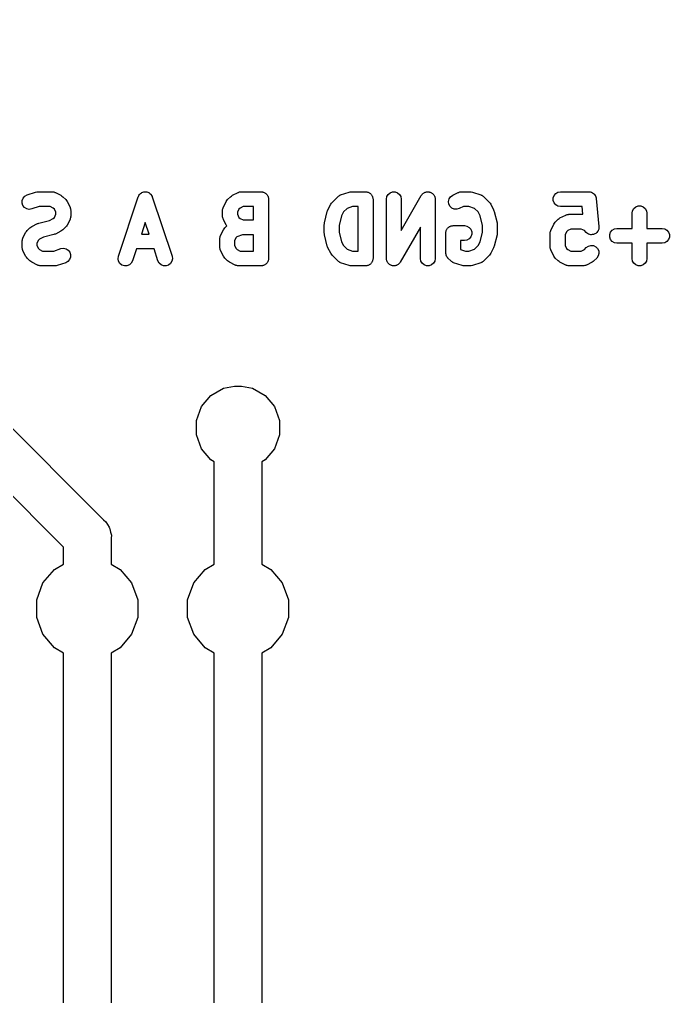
# Model space of a CAD drawing. Extents: x 19.4 to 110.4, y -83.9 to -17.4.
# Drawn here: x 99.44 to 110.4, y -34.47 to -18.02 of the extents above; entities that cross this region are included whole.
import ezdxf

# ---------------------------------------------------------------- set-up
doc = ezdxf.new("R2010")
doc.units = 0
doc.header["$MEASUREMENT"] = 0
doc.layers.add('BLACK', color=7, linetype='CONTINUOUS')

msp = doc.modelspace()

# ---------------------------------------------------------------- linework, layer by layer
at = {"layer": 'BLACK', "linetype": 'CONTINUOUS'}
for p, q in [((92.4293, -18.0175), (100.854, -26.4427)), ((100.184, -26.9036), (91.9684, -18.688)), ((99.4858, -21.0649), (99.5018, -21.0246)), ((99.5018, -21.0246), (99.5306, -20.9921)), ((99.5306, -20.9921), (99.5688, -20.9714)), ((99.5688, -20.9714), (99.7116, -20.9238)), ((99.7116, -20.9238), (99.7314, -20.9209)), ((99.7314, -20.9209), (99.7511, -20.9174)), ((99.7511, -20.9174), (99.9892, -20.9174)), ((99.9892, -20.9174), (99.9963, -20.9186)), ((99.9963, -20.9186), (100.004, -20.9182)), ((100.004, -20.9182), (100.018, -20.9224)), ((100.018, -20.9224), (100.032, -20.9249)), ((100.032, -20.9249), (100.038, -20.9285)), ((100.038, -20.9285), (100.045, -20.9306)), ((100.045, -20.9306), (100.14, -20.9782)), ((100.14, -20.9782), (100.156, -20.9901)), ((100.156, -20.9901), (100.173, -21.0016)), ((100.173, -21.0016), (100.22, -21.0492)), ((100.22, -21.0492), (100.232, -21.0656)), ((101.109, -22.0029), (101.442, -21.0029)), ((101.442, -21.0029), (101.444, -20.9998)), ((101.444, -20.9964), (101.454, -20.9808)), ((101.444, -20.9998), (101.444, -20.9964)), ((101.454, -20.9808), (101.463, -20.9647)), ((101.463, -20.9647), (101.465, -20.9624)), ((101.465, -20.9624), (101.467, -20.9594)), ((101.467, -20.9594), (101.482, -20.948)), ((101.482, -20.948), (101.495, -20.9359)), ((101.495, -20.9359), (101.498, -20.9346)), ((101.498, -20.9346), (101.501, -20.9325)), ((101.501, -20.9325), (101.519, -20.9267)), ((101.519, -20.9267), (101.536, -20.9199)), ((101.536, -20.9199), (101.539, -20.9198)), ((101.539, -20.9198), (101.542, -20.9187)), ((101.542, -20.9187), (101.561, -20.9192)), ((101.561, -20.9192), (101.579, -20.9187)), ((101.579, -20.9187), (101.582, -20.9198)), ((101.582, -20.9198), (101.586, -20.9199)), ((101.586, -20.9199), (101.603, -20.9267)), ((101.603, -20.9267), (101.62, -20.9325)), ((101.62, -20.9325), (101.623, -20.9346)), ((101.623, -20.9346), (101.626, -20.9359)), ((101.626, -20.9359), (101.64, -20.9481)), ((101.64, -20.9481), (101.654, -20.9594)), ((101.654, -20.9594), (101.656, -20.9624)), ((101.656, -20.9624), (101.659, -20.9647)), ((101.659, -20.9647), (101.667, -20.9808)), ((101.667, -20.9808), (101.677, -20.9964)), ((101.677, -20.9964), (101.678, -20.9998)), ((101.678, -20.9998), (101.679, -21.0029)), ((101.679, -21.0029), (102.013, -22.0029)), ((102.937, -21.0656), (102.948, -21.0492)), ((102.948, -21.0492), (102.996, -21.0016)), ((102.996, -21.0016), (103.012, -20.9901)), ((103.012, -20.9901), (103.029, -20.9782)), ((103.029, -20.9782), (103.124, -20.9306)), ((103.124, -20.9306), (103.131, -20.9285)), ((103.131, -20.9285), (103.137, -20.9249)), ((103.137, -20.9249), (103.151, -20.9224)), ((103.151, -20.9224), (103.165, -20.9182)), ((103.165, -20.9182), (103.173, -20.9186)), ((103.173, -20.9186), (103.18, -20.9174)), ((103.18, -20.9174), (103.513, -20.9174)), ((103.513, -20.9174), (103.524, -20.9193)), ((103.524, -20.9193), (103.535, -20.9193)), ((103.535, -20.9193), (103.545, -20.923)), ((103.545, -20.923), (103.556, -20.9249)), ((103.556, -20.9249), (103.565, -20.9304)), ((103.565, -20.9304), (103.576, -20.9341)), ((103.576, -20.9341), (103.584, -20.9412)), ((103.584, -20.9412), (103.593, -20.9466)), ((103.593, -20.9466), (103.6, -20.955)), ((103.6, -20.955), (103.609, -20.962)), ((103.609, -20.962), (103.614, -20.9715)), ((103.614, -20.9715), (103.621, -20.9799)), ((103.621, -20.9799), (103.625, -20.9902)), ((103.625, -20.9902), (103.631, -20.9996)), ((103.631, -20.9996), (103.632, -21.0104)), ((103.632, -21.0104), (103.636, -21.0207)), ((103.636, -21.0207), (103.636, -21.0316)), ((103.636, -21.0316), (103.638, -21.0424)), ((103.638, -21.0424), (103.638, -22.0424)), ((104.71, -21.0968), (104.806, -21.0016)), ((104.806, -21.0016), (104.812, -20.9975)), ((104.812, -20.9975), (104.816, -20.9921)), ((104.816, -20.9921), (104.829, -20.9851)), ((104.829, -20.9851), (104.841, -20.9767)), ((104.841, -20.9767), (104.848, -20.9748)), ((104.848, -20.9748), (104.854, -20.9714)), ((104.854, -20.9714), (104.997, -20.9238)), ((104.997, -20.9238), (105.017, -20.9209)), ((105.017, -20.9209), (105.037, -20.9174)), ((105.037, -20.9174), (105.275, -20.9174)), ((105.275, -20.9174), (105.286, -20.9193)), ((105.286, -20.9193), (105.297, -20.9193)), ((105.297, -20.9193), (105.307, -20.923)), ((105.307, -20.923), (105.318, -20.9249)), ((105.318, -20.9249), (105.327, -20.9304)), ((105.327, -20.9304), (105.337, -20.9341)), ((105.337, -20.9341), (105.346, -20.9412)), ((105.346, -20.9412), (105.355, -20.9466)), ((105.355, -20.9466), (105.362, -20.955)), ((105.362, -20.955), (105.371, -20.962)), ((105.371, -20.962), (105.376, -20.9715)), ((105.376, -20.9715), (105.383, -20.9799)), ((105.383, -20.9799), (105.387, -20.9902)), ((105.387, -20.9902), (105.392, -20.9996)), ((105.392, -20.9996), (105.394, -21.0104)), ((105.394, -21.0104), (105.398, -21.0207)), ((105.398, -21.0207), (105.398, -21.0316)), ((105.398, -21.0316), (105.4, -21.0424)), ((105.4, -21.0424), (105.4, -22.0424)), ((105.626, -21.0424), (105.634, -20.9996)), ((105.626, -22.0424), (105.626, -21.0424)), ((105.634, -20.9996), (105.655, -20.962)), ((105.655, -20.962), (105.689, -20.9341)), ((105.689, -20.9341), (105.729, -20.9193)), ((105.729, -20.9193), (105.773, -20.9193)), ((105.773, -20.9193), (105.814, -20.9341)), ((105.814, -20.9341), (105.847, -20.962)), ((105.847, -20.962), (105.869, -20.9996)), ((105.869, -20.9996), (105.876, -21.0424)), ((105.876, -21.5717), (106.214, -20.9804)), ((105.876, -21.0424), (105.876, -21.5717)), ((106.214, -20.9804), (106.221, -20.9717)), ((106.221, -20.9717), (106.227, -20.962)), ((106.227, -20.962), (106.235, -20.9552)), ((106.235, -20.9552), (106.242, -20.947)), ((106.242, -20.947), (106.251, -20.9413)), ((106.251, -20.9413), (106.26, -20.9341)), ((106.26, -20.9341), (106.27, -20.9305)), ((106.27, -20.9305), (106.279, -20.9251)), ((106.279, -20.9251), (106.29, -20.9231)), ((106.29, -20.9231), (106.301, -20.9193)), ((106.301, -20.9193), (106.312, -20.9193)), ((106.312, -20.9193), (106.322, -20.9174)), ((106.322, -20.9174), (106.333, -20.9193)), ((106.333, -20.9193), (106.344, -20.9193)), ((106.344, -20.9193), (106.354, -20.9229)), ((106.354, -20.9229), (106.365, -20.9247)), ((106.365, -20.9247), (106.375, -20.9303)), ((106.375, -20.9303), (106.385, -20.9341)), ((106.385, -20.9341), (106.393, -20.941)), ((106.393, -20.941), (106.402, -20.9463)), ((106.402, -20.9463), (106.41, -20.9548)), ((106.41, -20.9548), (106.418, -20.962)), ((106.418, -20.962), (106.424, -20.9713)), ((106.424, -20.9713), (106.431, -20.9794)), ((106.431, -20.9794), (106.434, -20.9899)), ((106.434, -20.9899), (106.44, -20.9996)), ((106.44, -20.9996), (106.442, -21.0101)), ((106.442, -21.0101), (106.446, -21.0201)), ((106.446, -21.0201), (106.446, -21.0313)), ((106.446, -21.0313), (106.448, -21.0424)), ((106.448, -21.0424), (106.448, -22.0424)), ((106.674, -21.0825), (106.684, -21.0403)), ((106.684, -21.0403), (106.708, -21.0041)), ((106.708, -21.0041), (106.743, -20.9782)), ((106.743, -20.9782), (106.838, -20.9306)), ((106.838, -20.9306), (106.845, -20.9285)), ((106.845, -20.9285), (106.851, -20.9249)), ((106.851, -20.9249), (106.866, -20.9224)), ((106.866, -20.9224), (106.88, -20.9182)), ((106.88, -20.9182), (106.887, -20.9186)), ((106.887, -20.9186), (106.894, -20.9174)), ((106.894, -20.9174), (107.037, -20.9174)), ((107.037, -20.9174), (107.057, -20.9209)), ((107.057, -20.9209), (107.076, -20.9238)), ((107.076, -20.9238), (107.219, -20.9714)), ((107.219, -20.9714), (107.226, -20.9748)), ((107.226, -20.9748), (107.233, -20.9767)), ((107.233, -20.9767), (107.245, -20.9851)), ((107.245, -20.9851), (107.257, -20.9921)), ((107.257, -20.9921), (107.262, -20.9975)), ((107.262, -20.9975), (107.268, -21.0016)), ((107.268, -21.0016), (107.363, -21.0968)), ((108.438, -21.0207), (108.452, -20.9799)), ((108.438, -21.0641), (108.438, -21.0207)), ((108.452, -20.9799), (108.48, -20.9466)), ((108.48, -20.9466), (108.518, -20.9249)), ((108.518, -20.9249), (108.561, -20.9174)), ((108.561, -20.9174), (109.037, -20.9174)), ((109.037, -20.9174), (109.042, -20.9182)), ((109.042, -20.9182), (109.046, -20.9177)), ((109.046, -20.9177), (109.063, -20.9219)), ((109.063, -20.9219), (109.08, -20.9249)), ((109.08, -20.9249), (109.084, -20.9273)), ((109.084, -20.9273), (109.088, -20.9284)), ((109.088, -20.9284), (109.102, -20.9381)), ((109.102, -20.9381), (109.117, -20.9466)), ((109.117, -20.9466), (109.12, -20.9502)), ((109.12, -20.9502), (109.124, -20.9529)), ((109.124, -20.9529), (109.134, -20.9668)), ((109.134, -20.9668), (109.145, -20.9799)), ((109.145, -20.9799), (109.147, -20.9843)), ((109.147, -20.9843), (109.149, -20.9882)), ((109.149, -20.9882), (109.154, -21.0046)), ((109.154, -21.0046), (109.16, -21.0207)), ((109.16, -21.0207), (109.16, -21.0254)), ((109.16, -21.0254), (109.161, -21.0299)), ((109.161, -21.0299), (109.209, -21.5061)), ((99.4846, -21.1083), (99.4858, -21.0649)), ((99.4984, -21.1495), (99.4846, -21.1083)), ((99.5254, -21.1835), (99.4984, -21.1495)), ((99.5623, -21.2063), (99.5254, -21.1835)), ((99.6049, -21.215), (99.5623, -21.2063)), ((99.6478, -21.2086), (99.6049, -21.215)), ((99.7714, -21.1674), (99.6478, -21.2086)), ((99.9597, -21.1674), (99.7714, -21.1674)), ((100.01, -21.1927), (99.9597, -21.1674)), ((100.029, -21.2117), (100.01, -21.1927)), ((100.055, -21.2624), (100.029, -21.2117)), ((100.232, -21.0656), (100.244, -21.0817)), ((100.244, -21.0817), (100.292, -21.177)), ((100.292, -21.177), (100.294, -21.1839)), ((100.294, -21.1839), (100.297, -21.1901)), ((100.297, -21.1901), (100.3, -21.2045)), ((100.3, -21.2045), (100.304, -21.2186)), ((100.304, -21.2186), (100.303, -21.2258)), ((100.303, -21.2258), (100.305, -21.2329)), ((102.864, -21.2329), (102.865, -21.2258)), ((102.865, -21.2186), (102.869, -21.2045)), ((102.865, -21.2258), (102.865, -21.2186)), ((102.869, -21.2045), (102.872, -21.1901)), ((102.872, -21.1901), (102.875, -21.1839)), ((102.875, -21.1839), (102.877, -21.177)), ((102.877, -21.177), (102.925, -21.0817)), ((102.925, -21.0817), (102.937, -21.0656)), ((103.14, -21.2117), (103.114, -21.2624)), ((103.159, -21.1927), (103.14, -21.2117)), ((103.209, -21.1674), (103.159, -21.1927)), ((103.388, -21.1674), (103.209, -21.1674)), ((103.388, -21.3936), (103.388, -21.1674)), ((104.635, -21.2377), (104.639, -21.2246)), ((104.639, -21.2246), (104.687, -21.1293)), ((104.687, -21.1293), (104.699, -21.1133)), ((104.699, -21.1133), (104.71, -21.0968)), ((104.962, -21.1993), (104.901, -21.2593)), ((105.057, -21.1674), (104.962, -21.1993)), ((105.15, -21.1674), (105.057, -21.1674)), ((105.15, -21.9174), (105.15, -21.1674)), ((106.679, -21.1256), (106.674, -21.0825)), ((106.698, -21.1645), (106.679, -21.1256)), ((106.73, -21.1943), (106.698, -21.1645)), ((106.77, -21.2116), (106.73, -21.1943)), ((106.813, -21.2142), (106.77, -21.2116)), ((106.855, -21.2018), (106.813, -21.2142)), ((106.924, -21.1674), (106.855, -21.2018)), ((107.017, -21.1674), (106.924, -21.1674)), ((107.112, -21.1993), (107.017, -21.1674)), ((107.172, -21.2593), (107.112, -21.1993)), ((107.363, -21.0968), (107.375, -21.1133)), ((107.375, -21.1133), (107.387, -21.1293)), ((107.387, -21.1293), (107.434, -21.2246)), ((107.434, -21.2246), (107.438, -21.2377)), ((108.452, -21.1049), (108.438, -21.0641)), ((108.48, -21.1381), (108.452, -21.1049)), ((108.518, -21.1598), (108.48, -21.1381)), ((108.561, -21.1674), (108.518, -21.1598)), ((108.924, -21.1674), (108.561, -21.1674)), ((108.937, -21.2983), (108.924, -21.1674)), ((109.777, -21.2377), (109.798, -21.2001)), ((109.798, -21.2001), (109.831, -21.1722)), ((109.831, -21.1722), (109.872, -21.1574)), ((109.872, -21.1574), (109.916, -21.1574)), ((109.916, -21.1574), (109.956, -21.1722)), ((109.956, -21.1722), (109.99, -21.2001)), ((109.99, -21.2001), (110.011, -21.2377)), ((99.9456, -21.4006), (100.01, -21.3682)), ((100.01, -21.3682), (100.029, -21.3493)), ((100.029, -21.3493), (100.055, -21.2986)), ((100.055, -21.2986), (100.055, -21.2624)), ((100.292, -21.384), (100.244, -21.4792)), ((100.294, -21.3771), (100.292, -21.384)), ((100.297, -21.3708), (100.294, -21.3771)), ((100.3, -21.3564), (100.297, -21.3708)), ((100.304, -21.3424), (100.3, -21.3564)), ((100.305, -21.3281), (100.303, -21.3352)), ((100.303, -21.3352), (100.304, -21.3424)), ((100.305, -21.2329), (100.305, -21.3281)), ((102.864, -21.3281), (102.864, -21.2329)), ((102.865, -21.3352), (102.864, -21.3281)), ((102.865, -21.3424), (102.865, -21.3352)), ((102.869, -21.3564), (102.865, -21.3424)), ((102.872, -21.3708), (102.869, -21.3564)), ((102.875, -21.3771), (102.872, -21.3708)), ((102.877, -21.384), (102.875, -21.3771)), ((102.925, -21.4792), (102.877, -21.384)), ((103.114, -21.2624), (103.114, -21.2986)), ((103.114, -21.2986), (103.14, -21.3493)), ((103.14, -21.3493), (103.159, -21.3682)), ((103.159, -21.3682), (103.209, -21.3936)), ((104.582, -21.4406), (104.63, -21.2502)), ((104.63, -21.2502), (104.635, -21.2377)), ((104.869, -21.3241), (104.829, -21.4863)), ((104.901, -21.2593), (104.869, -21.3241)), ((107.205, -21.3241), (107.172, -21.2593)), ((107.245, -21.4863), (107.205, -21.3241)), ((107.438, -21.2377), (107.444, -21.2502)), ((107.444, -21.2502), (107.491, -21.4406)), ((108.472, -21.4302), (108.52, -21.3826)), ((108.52, -21.3826), (108.536, -21.3711)), ((108.536, -21.3711), (108.552, -21.3591)), ((108.552, -21.3591), (108.648, -21.3115)), ((108.648, -21.3115), (108.655, -21.3095)), ((108.655, -21.3095), (108.661, -21.3059)), ((108.661, -21.3059), (108.675, -21.3033)), ((108.675, -21.3033), (108.689, -21.2992)), ((108.689, -21.2992), (108.696, -21.2996)), ((108.696, -21.2996), (108.704, -21.2983)), ((108.704, -21.2983), (108.937, -21.2983)), ((109.769, -21.2805), (109.777, -21.2377)), ((109.769, -21.5364), (109.769, -21.2805)), ((110.011, -21.2377), (110.019, -21.2805)), ((110.019, -21.2805), (110.019, -21.5364)), ((99.5675, -21.573), (99.6151, -21.5254)), ((99.6151, -21.5254), (99.6316, -21.5139)), ((99.6316, -21.5139), (99.6476, -21.502)), ((99.6476, -21.502), (99.7429, -21.4544)), ((99.7429, -21.4544), (99.756, -21.4505)), ((99.756, -21.4505), (99.7684, -21.4449)), ((99.7684, -21.4449), (99.9456, -21.4006)), ((100.22, -21.5117), (100.173, -21.5593)), ((100.232, -21.4953), (100.22, -21.5117)), ((100.244, -21.4792), (100.232, -21.4953)), ((101.561, -21.4377), (101.496, -21.6317)), ((101.625, -21.6317), (101.561, -21.4377)), ((102.877, -21.5579), (102.889, -21.5418)), ((102.889, -21.5418), (102.901, -21.5254)), ((102.901, -21.5254), (102.934, -21.4919)), ((102.934, -21.4919), (102.925, -21.4792)), ((103.209, -21.3936), (103.388, -21.3936)), ((104.579, -21.471), (104.581, -21.4559)), ((104.579, -21.6138), (104.579, -21.471)), ((104.581, -21.4559), (104.582, -21.4406)), ((104.829, -21.4863), (104.829, -21.5984)), ((106.198, -21.5131), (105.86, -22.1044)), ((106.198, -22.0424), (106.198, -21.5131)), ((106.639, -21.5616), (106.643, -21.5513)), ((106.643, -21.5513), (106.65, -21.5429)), ((106.65, -21.5429), (106.655, -21.5335)), ((106.655, -21.5335), (106.664, -21.5264)), ((106.664, -21.5264), (106.671, -21.5181)), ((106.671, -21.5181), (106.68, -21.5126)), ((106.68, -21.5126), (106.689, -21.5056)), ((106.689, -21.5056), (106.699, -21.5018)), ((106.699, -21.5018), (106.708, -21.4963)), ((106.708, -21.4963), (106.719, -21.4944)), ((106.719, -21.4944), (106.729, -21.4907)), ((106.729, -21.4907), (106.74, -21.4907)), ((106.74, -21.4907), (106.751, -21.4888)), ((106.751, -21.4888), (106.942, -21.4888)), ((106.942, -21.4888), (106.984, -21.4963)), ((106.984, -21.4963), (107.022, -21.5181)), ((107.022, -21.5181), (107.05, -21.5513)), ((107.05, -21.5513), (107.065, -21.5921)), ((107.245, -21.5984), (107.245, -21.4863)), ((107.491, -21.4406), (107.493, -21.4559)), ((107.493, -21.4559), (107.495, -21.471)), ((107.495, -21.471), (107.495, -21.6138)), ((108.401, -21.5579), (108.449, -21.4627)), ((108.449, -21.4627), (108.461, -21.4466)), ((108.461, -21.4466), (108.472, -21.4302)), ((108.733, -21.5483), (108.682, -21.5737)), ((108.912, -21.5483), (108.733, -21.5483)), ((108.963, -21.5737), (108.912, -21.5483)), ((109.205, -21.5509), (109.196, -21.5698)), ((109.206, -21.5494), (109.205, -21.5501)), ((109.205, -21.5501), (109.205, -21.5509)), ((109.207, -21.5285), (109.206, -21.5494)), ((109.209, -21.5077), (109.207, -21.5285)), ((109.209, -21.5061), (109.209, -21.5069)), ((109.209, -21.5069), (109.209, -21.5077)), ((109.433, -21.5657), (109.47, -21.544)), ((109.47, -21.544), (109.513, -21.5364)), ((109.513, -21.5364), (109.769, -21.5364)), ((110.019, -21.5364), (110.275, -21.5364)), ((110.275, -21.5364), (110.318, -21.544)), ((110.318, -21.544), (110.355, -21.5657)), ((99.4883, -21.7283), (99.4908, -21.7139)), ((99.4908, -21.7139), (99.4944, -21.7077)), ((99.4944, -21.7077), (99.4965, -21.7008)), ((99.4965, -21.7008), (99.5441, -21.6055)), ((99.5441, -21.6055), (99.556, -21.5894)), ((99.556, -21.5894), (99.5675, -21.573)), ((99.7776, -21.7165), (99.7586, -21.7355)), ((99.8424, -21.6841), (99.7776, -21.7165)), ((100.02, -21.6398), (99.8424, -21.6841)), ((100.032, -21.6343), (100.02, -21.6398)), ((100.045, -21.6304), (100.032, -21.6343)), ((100.14, -21.5828), (100.045, -21.6304)), ((100.156, -21.5708), (100.14, -21.5828)), ((100.173, -21.5593), (100.156, -21.5708)), ((101.496, -21.6317), (101.625, -21.6317)), ((102.817, -21.6948), (102.822, -21.6807)), ((102.818, -21.702), (102.817, -21.6948)), ((102.817, -21.709), (102.818, -21.702)), ((102.817, -21.8519), (102.817, -21.709)), ((102.822, -21.6807), (102.824, -21.6663)), ((102.824, -21.6663), (102.828, -21.66)), ((102.828, -21.66), (102.83, -21.6531)), ((102.83, -21.6531), (102.877, -21.5579)), ((103.092, -21.6879), (103.067, -21.7386)), ((103.104, -21.6754), (103.092, -21.6879)), ((103.2, -21.6436), (103.104, -21.6754)), ((103.388, -21.6436), (103.2, -21.6436)), ((103.388, -21.9174), (103.388, -21.6436)), ((104.581, -21.6289), (104.579, -21.6138)), ((104.582, -21.6441), (104.581, -21.6289)), ((104.63, -21.8346), (104.582, -21.6441)), ((104.829, -21.5984), (104.869, -21.7607)), ((106.626, -21.6138), (106.628, -21.603)), ((106.626, -21.9471), (106.626, -21.6138)), ((106.628, -21.5921), (106.632, -21.5818)), ((106.628, -21.603), (106.628, -21.5921)), ((106.632, -21.5818), (106.634, -21.5711)), ((106.634, -21.5711), (106.639, -21.5616)), ((107.022, -21.7096), (106.984, -21.7313)), ((107.05, -21.6763), (107.022, -21.7096)), ((107.065, -21.6355), (107.05, -21.6763)), ((107.065, -21.5921), (107.065, -21.6355)), ((107.205, -21.7607), (107.245, -21.5984)), ((107.491, -21.6441), (107.444, -21.8346)), ((107.493, -21.6289), (107.491, -21.6441)), ((107.495, -21.6138), (107.493, -21.6289)), ((108.388, -21.6138), (108.389, -21.6067)), ((108.388, -21.8519), (108.388, -21.6138)), ((108.389, -21.5995), (108.393, -21.5855)), ((108.389, -21.6067), (108.389, -21.5995)), ((108.393, -21.5855), (108.396, -21.5711)), ((108.396, -21.5711), (108.399, -21.5648)), ((108.399, -21.5648), (108.401, -21.5579)), ((108.663, -21.5926), (108.638, -21.6433)), ((108.638, -21.6433), (108.638, -21.8224)), ((108.682, -21.5737), (108.663, -21.5926)), ((108.996, -21.607), (108.963, -21.5737)), ((108.997, -21.6074), (108.996, -21.607)), ((108.997, -21.608), (108.997, -21.6074)), ((109.014, -21.6198), (108.997, -21.608)), ((109.032, -21.6319), (109.014, -21.6198)), ((109.032, -21.6321), (109.032, -21.6319)), ((109.033, -21.6325), (109.032, -21.6321)), ((109.053, -21.6377), (109.033, -21.6325)), ((109.074, -21.6431), (109.053, -21.6377)), ((109.075, -21.6432), (109.074, -21.643)), ((109.074, -21.643), (109.074, -21.6431)), ((109.096, -21.6411), (109.075, -21.6432)), ((109.117, -21.6393), (109.096, -21.6411)), ((109.118, -21.639), (109.117, -21.6393)), ((109.137, -21.6298), (109.118, -21.6389)), ((109.118, -21.6389), (109.118, -21.639)), ((109.156, -21.621), (109.137, -21.6298)), ((109.157, -21.6204), (109.156, -21.621)), ((109.172, -21.6051), (109.157, -21.6201)), ((109.157, -21.6201), (109.157, -21.6204)), ((109.187, -21.5903), (109.172, -21.6051)), ((109.188, -21.589), (109.187, -21.5896)), ((109.187, -21.5896), (109.187, -21.5903)), ((109.196, -21.5698), (109.188, -21.589)), ((109.39, -21.6397), (109.405, -21.5989)), ((109.39, -21.6831), (109.39, -21.6397)), ((109.405, -21.7239), (109.39, -21.6831)), ((109.405, -21.5989), (109.433, -21.5657)), ((110.355, -21.5657), (110.383, -21.5989)), ((110.383, -21.5989), (110.398, -21.6397)), ((110.398, -21.6831), (110.383, -21.7239)), ((110.398, -21.6397), (110.398, -21.6831)), ((99.4833, -21.7567), (99.4845, -21.7496)), ((99.4833, -21.8519), (99.4833, -21.7567)), ((99.4845, -21.859), (99.4833, -21.8519)), ((99.4841, -21.7424), (99.4883, -21.7283)), ((99.4845, -21.7496), (99.4841, -21.7424)), ((99.4841, -21.8662), (99.4845, -21.859)), ((99.4883, -21.8802), (99.4841, -21.8662)), ((99.4908, -21.8947), (99.4883, -21.8802)), ((99.7586, -21.7355), (99.7333, -21.7862)), ((99.7333, -21.7862), (99.7333, -21.8224)), ((99.7333, -21.8224), (99.7586, -21.8731)), ((99.7586, -21.8731), (99.7776, -21.892)), ((100.017, -21.9174), (100.14, -21.8762)), ((100.14, -21.8762), (100.183, -21.8698)), ((100.183, -21.8698), (100.226, -21.8785)), ((100.226, -21.8785), (100.263, -21.9012)), ((101.413, -21.8817), (101.346, -22.0819)), ((101.709, -21.8817), (101.413, -21.8817)), ((101.775, -22.0819), (101.709, -21.8817)), ((102.818, -21.859), (102.817, -21.8519)), ((102.817, -21.8662), (102.818, -21.859)), ((102.822, -21.8802), (102.817, -21.8662)), ((102.824, -21.8947), (102.822, -21.8802)), ((103.067, -21.7386), (103.067, -21.8224)), ((103.067, -21.8224), (103.092, -21.8731)), ((103.092, -21.8731), (103.111, -21.892)), ((104.635, -21.8471), (104.63, -21.8346)), ((104.639, -21.8602), (104.635, -21.8471)), ((104.687, -21.9554), (104.639, -21.8602)), ((104.869, -21.7607), (104.901, -21.8255)), ((104.901, -21.8255), (104.962, -21.8855)), ((104.962, -21.8855), (105.057, -21.9174)), ((106.942, -21.7388), (106.876, -21.7388)), ((106.876, -21.7388), (106.876, -21.8888)), ((106.984, -21.7313), (106.942, -21.7388)), ((107.017, -21.9174), (107.112, -21.8855)), ((107.112, -21.8855), (107.172, -21.8255)), ((107.172, -21.8255), (107.205, -21.7607)), ((107.434, -21.8602), (107.387, -21.9554)), ((107.438, -21.8471), (107.434, -21.8602)), ((107.444, -21.8346), (107.438, -21.8471)), ((108.389, -21.859), (108.388, -21.8519)), ((108.389, -21.8662), (108.389, -21.859)), ((108.393, -21.8802), (108.389, -21.8662)), ((108.396, -21.8947), (108.393, -21.8802)), ((108.638, -21.8224), (108.663, -21.8731)), ((108.663, -21.8731), (108.682, -21.892)), ((108.963, -21.892), (108.996, -21.8588)), ((108.996, -21.8588), (109.032, -21.8339)), ((109.032, -21.8339), (109.074, -21.8226)), ((109.074, -21.8226), (109.117, -21.8264)), ((109.117, -21.8264), (109.156, -21.8447)), ((109.156, -21.8447), (109.187, -21.8754)), ((109.187, -21.8754), (109.205, -21.9148)), ((109.433, -21.7572), (109.405, -21.7239)), ((109.47, -21.7789), (109.433, -21.7572)), ((109.513, -21.7864), (109.47, -21.7789)), ((109.769, -21.7864), (109.513, -21.7864)), ((109.769, -22.0424), (109.769, -21.7864)), ((110.275, -21.7864), (110.019, -21.7864)), ((110.019, -21.7864), (110.019, -22.0424)), ((110.318, -21.7789), (110.275, -21.7864)), ((110.355, -21.7572), (110.318, -21.7789)), ((110.383, -21.7239), (110.355, -21.7572)), ((99.4944, -21.9009), (99.4908, -21.8947)), ((99.4965, -21.9078), (99.4944, -21.9009)), ((99.5441, -22.003), (99.4965, -21.9078)), ((99.556, -22.0191), (99.5441, -22.003)), ((99.5675, -22.0355), (99.556, -22.0191)), ((99.6151, -22.0831), (99.5675, -22.0355)), ((99.7776, -21.892), (99.8283, -21.9174)), ((99.8283, -21.9174), (100.017, -21.9174)), ((100.263, -21.9012), (100.29, -21.9352)), ((100.302, -22.0198), (100.286, -22.0602)), ((100.29, -21.9352), (100.303, -21.9764)), ((100.303, -21.9764), (100.302, -22.0198)), ((101.102, -22.0458), (101.109, -22.0029)), ((101.111, -22.0883), (101.102, -22.0458)), ((102.019, -22.0458), (102.01, -22.0883)), ((102.013, -22.0029), (102.019, -22.0458)), ((102.828, -21.9009), (102.824, -21.8947)), ((102.83, -21.9078), (102.828, -21.9009)), ((102.877, -22.003), (102.83, -21.9078)), ((102.889, -22.0191), (102.877, -22.003)), ((102.901, -22.0355), (102.889, -22.0191)), ((102.948, -22.0831), (102.901, -22.0355)), ((103.111, -21.892), (103.162, -21.9174)), ((103.162, -21.9174), (103.388, -21.9174)), ((103.638, -22.0424), (103.636, -22.0531)), ((104.699, -21.9715), (104.687, -21.9554)), ((104.71, -21.9879), (104.699, -21.9715)), ((104.806, -22.0831), (104.71, -21.9879)), ((105.057, -21.9174), (105.15, -21.9174)), ((105.4, -22.0424), (105.398, -22.0531)), ((105.628, -22.0534), (105.626, -22.0424)), ((106.205, -22.0851), (106.198, -22.0424)), ((106.448, -22.0424), (106.44, -22.0851)), ((106.627, -21.9526), (106.626, -21.9471)), ((106.627, -21.958), (106.627, -21.9526)), ((106.631, -21.9738), (106.627, -21.958)), ((106.634, -21.9899), (106.631, -21.9738)), ((106.636, -21.9947), (106.634, -21.9899)), ((106.638, -22), (106.636, -21.9947)), ((106.647, -22.0133), (106.638, -22)), ((106.655, -22.0275), (106.647, -22.0133)), ((106.66, -22.031), (106.655, -22.0275)), ((106.663, -22.0355), (106.66, -22.031)), ((106.71, -22.0831), (106.663, -22.0355)), ((106.876, -21.8888), (106.962, -21.9174)), ((106.962, -21.9174), (107.017, -21.9174)), ((107.363, -21.9879), (107.268, -22.0831)), ((107.375, -21.9715), (107.363, -21.9879)), ((107.387, -21.9554), (107.375, -21.9715)), ((108.399, -21.9009), (108.396, -21.8947)), ((108.401, -21.9078), (108.399, -21.9009)), ((108.449, -22.003), (108.401, -21.9078)), ((108.461, -22.0191), (108.449, -22.003)), ((108.472, -22.0355), (108.461, -22.0191)), ((108.52, -22.0831), (108.472, -22.0355)), ((108.682, -21.892), (108.733, -21.9174)), ((108.733, -21.9174), (108.912, -21.9174)), ((108.912, -21.9174), (108.963, -21.892)), ((109.173, -22.0355), (109.125, -22.0831)), ((109.198, -22), (109.173, -22.0355)), ((109.209, -21.958), (109.198, -22)), ((109.205, -21.9148), (109.209, -21.958)), ((109.777, -22.0851), (109.769, -22.0424)), ((110.019, -22.0424), (110.011, -22.0851)), ((99.6316, -22.0946), (99.6151, -22.0831)), ((99.6476, -22.1066), (99.6316, -22.0946)), ((99.7429, -22.1542), (99.6476, -22.1066)), ((99.7498, -22.1562), (99.7429, -22.1542)), ((99.756, -22.1598), (99.7498, -22.1562)), ((99.7704, -22.1624), (99.756, -22.1598)), ((99.7845, -22.1666), (99.7704, -22.1624)), ((99.7917, -22.1661), (99.7845, -22.1666)), ((99.7988, -22.1674), (99.7917, -22.1661)), ((100.037, -22.1674), (99.7988, -22.1674)), ((100.057, -22.1639), (100.037, -22.1674)), ((100.076, -22.161), (100.057, -22.1639)), ((100.219, -22.1133), (100.076, -22.161)), ((100.257, -22.0927), (100.219, -22.1133)), ((100.286, -22.0602), (100.257, -22.0927)), ((101.134, -22.1253), (101.111, -22.0883)), ((101.168, -22.1523), (101.134, -22.1253)), ((101.209, -22.166), (101.168, -22.1523)), ((101.252, -22.1648), (101.209, -22.166)), ((101.293, -22.1489), (101.252, -22.1648)), ((101.325, -22.1201), (101.293, -22.1489)), ((101.346, -22.0819), (101.325, -22.1201)), ((101.796, -22.1201), (101.775, -22.0819)), ((101.829, -22.1489), (101.796, -22.1201)), ((101.869, -22.1648), (101.829, -22.1489)), ((101.912, -22.166), (101.869, -22.1648)), ((101.954, -22.1523), (101.912, -22.166)), ((101.988, -22.1253), (101.954, -22.1523)), ((102.01, -22.0883), (101.988, -22.1253)), ((102.965, -22.0946), (102.948, -22.0831)), ((102.981, -22.1066), (102.965, -22.0946)), ((103.076, -22.1542), (102.981, -22.1066)), ((103.083, -22.1562), (103.076, -22.1542)), ((103.089, -22.1598), (103.083, -22.1562)), ((103.104, -22.1624), (103.089, -22.1598)), ((103.118, -22.1666), (103.104, -22.1624)), ((103.125, -22.1661), (103.118, -22.1666)), ((103.132, -22.1674), (103.125, -22.1661)), ((103.513, -22.1674), (103.132, -22.1674)), ((103.524, -22.1655), (103.513, -22.1674)), ((103.535, -22.1655), (103.524, -22.1655)), ((103.545, -22.1617), (103.535, -22.1655)), ((103.556, -22.1598), (103.545, -22.1617)), ((103.565, -22.1544), (103.556, -22.1598)), ((103.576, -22.1506), (103.565, -22.1544)), ((103.584, -22.1436), (103.576, -22.1506)), ((103.593, -22.1381), (103.584, -22.1436)), ((103.6, -22.1298), (103.593, -22.1381)), ((103.609, -22.1227), (103.6, -22.1298)), ((103.614, -22.1133), (103.609, -22.1227)), ((103.621, -22.1049), (103.614, -22.1133)), ((103.625, -22.0946), (103.621, -22.1049)), ((103.631, -22.0851), (103.625, -22.0946)), ((103.632, -22.0744), (103.631, -22.0851)), ((103.636, -22.0641), (103.632, -22.0744)), ((103.636, -22.0531), (103.636, -22.0641)), ((104.812, -22.0873), (104.806, -22.0831)), ((104.816, -22.0927), (104.812, -22.0873)), ((104.829, -22.0996), (104.816, -22.0927)), ((104.841, -22.1081), (104.829, -22.0996)), ((104.848, -22.1099), (104.841, -22.1081)), ((104.854, -22.1133), (104.848, -22.1099)), ((104.997, -22.161), (104.854, -22.1133)), ((105.017, -22.1639), (104.997, -22.161)), ((105.037, -22.1674), (105.017, -22.1639)), ((105.275, -22.1674), (105.037, -22.1674)), ((105.286, -22.1655), (105.275, -22.1674)), ((105.297, -22.1655), (105.286, -22.1655)), ((105.307, -22.1617), (105.297, -22.1655)), ((105.318, -22.1598), (105.307, -22.1617)), ((105.327, -22.1544), (105.318, -22.1598)), ((105.337, -22.1506), (105.327, -22.1544)), ((105.346, -22.1436), (105.337, -22.1506)), ((105.355, -22.1381), (105.346, -22.1436)), ((105.362, -22.1298), (105.355, -22.1381)), ((105.371, -22.1227), (105.362, -22.1298)), ((105.376, -22.1133), (105.371, -22.1227)), ((105.383, -22.1049), (105.376, -22.1133)), ((105.387, -22.0946), (105.383, -22.1049)), ((105.392, -22.0851), (105.387, -22.0946)), ((105.394, -22.0744), (105.392, -22.0851)), ((105.398, -22.0641), (105.394, -22.0744)), ((105.398, -22.0531), (105.398, -22.0641)), ((105.628, -22.0646), (105.628, -22.0534)), ((105.632, -22.0746), (105.628, -22.0646)), ((105.634, -22.0851), (105.632, -22.0746)), ((105.639, -22.0948), (105.634, -22.0851)), ((105.643, -22.1054), (105.639, -22.0948)), ((105.65, -22.1135), (105.643, -22.1054)), ((105.655, -22.1227), (105.65, -22.1135)), ((105.664, -22.1299), (105.655, -22.1227)), ((105.671, -22.1385), (105.664, -22.1299)), ((105.68, -22.1438), (105.671, -22.1385)), ((105.689, -22.1506), (105.68, -22.1438)), ((105.699, -22.1545), (105.689, -22.1506)), ((105.709, -22.16), (105.699, -22.1545)), ((105.719, -22.1618), (105.709, -22.16)), ((105.729, -22.1655), (105.719, -22.1618)), ((105.741, -22.1655), (105.729, -22.1655)), ((105.752, -22.1674), (105.741, -22.1655)), ((105.762, -22.1655), (105.752, -22.1674)), ((105.773, -22.1655), (105.762, -22.1655)), ((105.783, -22.1616), (105.773, -22.1655)), ((105.794, -22.1596), (105.783, -22.1616)), ((105.804, -22.1543), (105.794, -22.1596)), ((105.814, -22.1506), (105.804, -22.1543)), ((105.822, -22.1434), (105.814, -22.1506)), ((105.832, -22.1378), (105.822, -22.1434)), ((105.839, -22.1296), (105.832, -22.1378)), ((105.847, -22.1227), (105.839, -22.1296)), ((105.853, -22.113), (105.847, -22.1227)), ((105.86, -22.1044), (105.853, -22.113)), ((106.227, -22.1227), (106.205, -22.0851)), ((106.26, -22.1506), (106.227, -22.1227)), ((106.301, -22.1655), (106.26, -22.1506)), ((106.344, -22.1655), (106.301, -22.1655)), ((106.385, -22.1506), (106.344, -22.1655)), ((106.418, -22.1227), (106.385, -22.1506)), ((106.44, -22.0851), (106.418, -22.1227)), ((106.716, -22.0873), (106.71, -22.0831)), ((106.721, -22.0927), (106.716, -22.0873)), ((106.734, -22.0996), (106.721, -22.0927)), ((106.746, -22.108), (106.734, -22.0996)), ((106.753, -22.1099), (106.746, -22.108)), ((106.759, -22.1133), (106.753, -22.1099)), ((106.902, -22.161), (106.759, -22.1133)), ((106.922, -22.1639), (106.902, -22.161)), ((106.942, -22.1674), (106.922, -22.1639)), ((107.037, -22.1674), (106.942, -22.1674)), ((107.057, -22.1639), (107.037, -22.1674)), ((107.076, -22.161), (107.057, -22.1639)), ((107.219, -22.1133), (107.076, -22.161)), ((107.226, -22.1099), (107.219, -22.1133)), ((107.233, -22.108), (107.226, -22.1099)), ((107.245, -22.0997), (107.233, -22.108)), ((107.257, -22.0927), (107.245, -22.0997)), ((107.262, -22.0873), (107.257, -22.0927)), ((107.268, -22.0831), (107.262, -22.0873)), ((108.536, -22.0946), (108.52, -22.0831)), ((108.552, -22.1066), (108.536, -22.0946)), ((108.648, -22.1542), (108.552, -22.1066)), ((108.655, -22.1562), (108.648, -22.1542)), ((108.661, -22.1598), (108.655, -22.1562)), ((108.675, -22.1624), (108.661, -22.1598)), ((108.689, -22.1666), (108.675, -22.1624)), ((108.696, -22.1661), (108.689, -22.1666)), ((108.704, -22.1674), (108.696, -22.1661)), ((108.942, -22.1674), (108.704, -22.1674)), ((108.949, -22.1661), (108.942, -22.1674)), ((108.956, -22.1666), (108.949, -22.1661)), ((108.97, -22.1624), (108.956, -22.1666)), ((108.984, -22.1598), (108.97, -22.1624)), ((108.991, -22.1562), (108.984, -22.1598)), ((108.998, -22.1542), (108.991, -22.1562)), ((109.093, -22.1066), (108.998, -22.1542)), ((109.109, -22.0946), (109.093, -22.1066)), ((109.125, -22.0831), (109.109, -22.0946)), ((109.798, -22.1227), (109.777, -22.0851)), ((109.831, -22.1506), (109.798, -22.1227)), ((109.872, -22.1655), (109.831, -22.1506)), ((109.916, -22.1655), (109.872, -22.1655)), ((109.956, -22.1506), (109.916, -22.1655)), ((109.99, -22.1227), (109.956, -22.1506)), ((110.011, -22.0851), (109.99, -22.1227)), ((102.508, -24.5366), (102.667, -24.3475)), ((102.667, -24.3475), (102.881, -24.2241)), ((102.881, -24.2241), (103.063, -24.192)), ((103.063, -24.192), (103.185, -24.192)), ((103.185, -24.192), (103.367, -24.2241)), ((103.367, -24.2241), (103.581, -24.3475)), ((103.581, -24.3475), (103.74, -24.5366)), ((102.424, -24.7686), (102.508, -24.5366)), ((103.74, -24.5366), (103.824, -24.7686)), ((102.424, -25.0154), (102.424, -24.7686)), ((103.824, -24.7686), (103.824, -25.0154)), ((102.508, -25.2474), (102.424, -25.0154)), ((103.824, -25.0154), (103.74, -25.2474)), ((102.667, -25.4365), (102.508, -25.2474)), ((103.74, -25.2474), (103.581, -25.4365)), ((102.724, -25.4693), (102.667, -25.4365)), ((102.724, -27.1894), (102.724, -25.4693)), ((103.581, -25.4365), (103.524, -25.4693)), ((103.524, -25.4693), (103.524, -27.1894)), ((100.854, -26.4427), (100.895, -26.4768)), ((100.895, -26.4768), (100.922, -26.5228)), ((100.922, -26.5228), (100.952, -26.5663)), ((100.952, -26.5663), (100.957, -26.5835)), ((100.957, -26.5835), (100.966, -26.599)), ((100.966, -26.599), (100.975, -26.6513)), ((100.975, -26.6513), (100.989, -26.7025)), ((100.989, -26.7025), (100.984, -26.7554)), ((100.984, -26.7554), (100.984, -27.1894)), ((100.184, -27.1894), (100.184, -26.9036)), ((99.8365, -27.5084), (100.029, -27.2788)), ((100.029, -27.2788), (100.184, -27.1894)), ((100.984, -27.1894), (101.139, -27.2788)), ((101.139, -27.2788), (101.331, -27.5084)), ((102.377, -27.5084), (102.569, -27.2788)), ((102.569, -27.2788), (102.724, -27.1894)), ((103.524, -27.1894), (103.679, -27.2788)), ((103.679, -27.2788), (103.871, -27.5084)), ((99.734, -27.7901), (99.8365, -27.5084)), ((101.331, -27.5084), (101.434, -27.7901)), ((102.274, -27.7901), (102.377, -27.5084)), ((103.871, -27.5084), (103.974, -27.7901)), ((99.734, -28.0899), (99.734, -27.7901)), ((101.434, -27.7901), (101.434, -28.0899)), ((102.274, -28.0899), (102.274, -27.7901)), ((103.974, -27.7901), (103.974, -28.0899)), ((99.8365, -28.3716), (99.734, -28.0899)), ((101.434, -28.0899), (101.331, -28.3716)), ((102.377, -28.3716), (102.274, -28.0899)), ((103.974, -28.0899), (103.871, -28.3716)), ((100.029, -28.6012), (99.8365, -28.3716)), ((101.331, -28.3716), (101.139, -28.6012)), ((102.569, -28.6012), (102.377, -28.3716)), ((103.871, -28.3716), (103.679, -28.6012)), ((100.184, -28.6906), (100.029, -28.6012)), ((101.139, -28.6012), (100.984, -28.6906)), ((102.724, -28.6906), (102.569, -28.6012)), ((103.679, -28.6012), (103.524, -28.6906)), ((100.184, -35.9833), (100.184, -28.6906)), ((100.984, -28.6906), (100.984, -35.63)), ((102.724, -45.177), (102.724, -28.6906)), ((103.524, -28.6906), (103.524, -46.3163))]:
    msp.add_line(p, q, dxfattribs=at)

doc.saveas('drawing.dxf')
